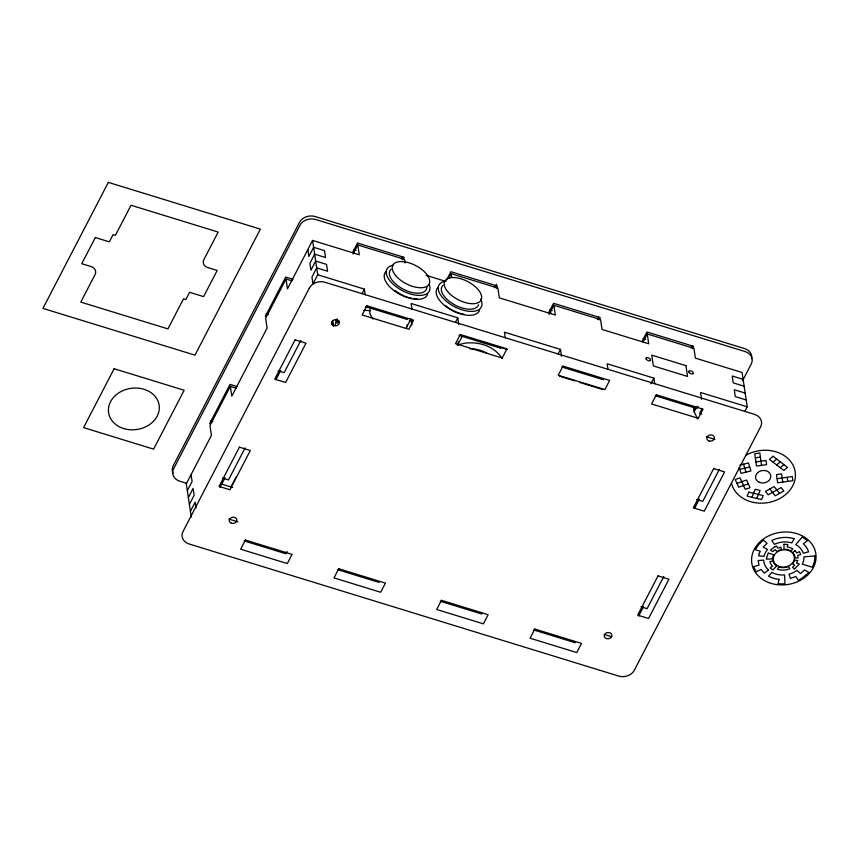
<?xml version="1.0" encoding="UTF-8"?>
<svg xmlns="http://www.w3.org/2000/svg" width="859" height="859" viewBox="0 0 859 859"><rect width="100%" height="100%" fill="white"/><g stroke="black" fill="none" stroke-linecap="round" stroke-linejoin="round"><path stroke-width="1.29" d="M332.551 324.809L332.616 322.189M334.924 325.54L336.019 322.34L335.633 319.731M458.502 341.742L457.364 345.028L464.279 343.278A37.495 30.484 -8.5 0 1 502.118 358.525M751.926 497.307L755.286 489.265L760.097 490.403L756.736 498.445M209.671 423.637L230.04 384.37L237.299 386.604M265.345 316.327L285.714 277.07L292.973 279.304M236.386 388.193L230.33 386.335L209.961 425.592L211.432 435.406L186.306 483.821L191.267 517.021M292.06 280.893L286.004 279.035L265.635 318.292L267.106 328.095L231.801 396.149L230.33 386.335M405.04 263.004L404.492 259.321L357.806 244.965L359.277 254.779L312.59 240.423L287.475 288.839L286.004 279.035M187.337 490.693L192.094 481.534L191.063 474.662M188.368 497.565L193.114 488.395L194.145 495.267L189.388 504.426M190.419 511.298L195.165 502.139L196.024 507.862M312.59 240.423L317.723 274.762L312.966 283.921L311.946 277.06L316.692 267.89L327.59 271.24L326.56 264.379L315.672 261.029L310.915 270.188L309.895 263.316L314.641 254.157L325.54 257.507L324.509 250.645L313.621 247.295L308.864 256.454L307.844 249.582M220.044 487.375L224.983 477.851M275.825 379.871L280.689 370.476M245.148 447.84L228.483 479.966L222.427 478.098M300.822 340.54L284.157 372.656L278.101 370.798M231.232 486.409L235.989 477.25M352.759 252.17L357.516 243L404.202 257.356L403.011 259.654M353.06 254.124L357.806 244.965M362.036 293.692L364.409 289.118L317.723 274.762M401.378 258.999L402.57 256.712M287.024 551.446L285.832 553.744L244.203 540.934M406.908 326.688L410.559 319.645M446.723 279.733L450.878 271.712L497.565 286.068L496.384 288.356M448.795 278.262L451.179 273.677L497.866 288.033L499.326 297.848L555.344 315.07L553.883 305.256L600.57 319.612L602.03 329.427L648.717 343.783L647.246 333.968L693.932 348.324L695.403 358.139L742.079 372.484L747.212 406.822L744.839 411.407M455.399 322.404L457.772 317.83L411.096 303.474L411.944 309.197M461.927 336.803L458.878 342.666A20.444 10.254 27.4 0 1 457.439 344.942M494.752 287.711L496.534 284.275M549.126 314.415L553.883 305.256M558.103 353.983L560.476 349.409L504.458 332.186L505.317 337.909M597.456 319.29L598.648 316.992M599.088 319.945L600.269 317.647L553.583 303.291L548.837 312.461L551.36 313.234M642.199 341.163L646.956 332.003L693.643 346.36L692.451 348.647M643.09 341.979L647.246 333.968M650.875 383.844L653.849 378.121L607.163 363.765L608.022 369.488M690.819 348.002L692.01 345.705M697.648 418.902L694.136 411.751L696.509 407.166M697.991 406.21L696.799 408.497L655.17 395.698M701.964 408.841L699.58 413.426L701.76 414.092M742.595 380.687L751.217 364.066A11.929 9.696 -8.5 0 0 745.075 351.556L315.586 219.485A11.929 9.696 -8.5 0 0 299.941 225.305L173.658 468.703A11.929 9.696 -8.5 0 0 179.799 481.212L186.21 483.188M638.645 616.086L643.584 606.572M694.426 508.582L699.29 499.197M663.749 576.561L647.085 608.677L641.029 606.819M719.413 469.25L702.748 501.377L696.703 499.508M336.019 322.34L337.576 322.823L338.876 320.998M773.079 462.163L776.676 459.039M776.676 464.934L780.283 461.809M780.283 467.704L783.88 464.579M409.249 320.912L411.45 319.806L411.837 322.426M736.99 483.359L746.546 480.02L750.057 487.676L745.268 489.351L740.018 477.862L735.229 479.537L738.74 487.193L748.307 483.842M739.846 465.084L748.511 462.947L750.895 470.936L740.995 473.384L739.202 467.393M739.803 469.39L749.703 466.942M755.351 457.826L760.419 457.106M755.92 461.938L766.045 460.499L766.615 464.622L756.489 466.061L754.782 453.702L759.85 452.983L761.557 465.342M777.105 478.699L792.288 476.541L792.857 480.664L777.674 482.822L776.536 474.587L781.593 473.867L782.742 482.103M365.827 307.447L368.339 307.361M413.673 298.492L417.055 298.653M353.586 249.615L356.109 250.388M549.653 309.906L552.176 310.679M643.026 338.607L645.549 339.391M426.15 275.342L445.069 281.161M743.11 379.356L732.212 376.006L733.242 382.878L744.13 386.228M745.161 393.089L734.273 389.739L735.293 396.611L746.192 399.961M747.212 406.822L700.536 392.477L701.556 399.338M481.008 341.485L487.278 343.417M492.293 344.953L507.325 349.581M365.73 306.695L407.37 319.505M459.093 335.407L500.733 348.206M561.797 366.986L603.437 379.785M559.52 376.21L574.746 380.891M579.814 382.448L602.664 389.471M706.42 436.769L714.892 439.378M266.118 313.76L268.534 314.501M210.444 421.06L212.86 421.801M221.343 483.971L232.703 487.472M228.999 519.094L237.836 521.81M604.231 634.468L611.801 636.798M337.566 569.646L379.206 582.456M440.27 601.225L481.91 614.035M533.643 629.937L575.272 642.736M779.532 493.377L774.142 486.57L765.498 491.412L768.193 494.827L781.164 487.558L783.859 490.961L775.215 495.804L769.825 488.996M694.652 409.722L693.481 407.338L694.136 411.751M743.561 464.171L745.945 472.16M653.849 378.121L654.698 383.844M560.476 349.409L561.507 356.27M451.179 273.677L451.727 277.36M457.772 317.83L458.803 324.691M410.827 318.549L411.805 325.089M364.409 289.118L365.258 294.841M336.996 318.893L337.576 322.823M332.648 320.879L333.421 326.119M787.231 477.26L787.8 481.384M746.02 455.195A32.374 26.328 -8.5 0 1 792.417 464.085A32.374 26.328 -8.5 0 1 773.079 501.366A32.374 26.328 -8.5 0 1 731.492 483.209M173.046 473.212A11.929 9.696 -8.5 0 1 173.217 465.761L299.501 222.352A11.929 9.696 -8.5 0 1 315.146 216.543L744.635 348.614A11.929 9.696 -8.5 0 1 751.636 358.632M411.568 298.256A20.444 10.254 27.4 0 1 409.163 297.708M407.95 297.354A20.444 10.254 27.4 0 1 404.267 296.011M403.054 295.475A20.444 10.254 27.4 0 1 395.194 290.643M464.075 314.233A20.444 10.254 27.4 0 1 445.585 305.643M478.57 304.72A20.444 10.254 27.4 0 1 454.561 304.805A20.444 10.254 27.4 0 1 443.029 285.274M479.612 310.078A23.859 11.962 27.4 0 1 451.598 310.185A23.859 11.962 27.4 0 1 438.144 287.389M480.589 299.039A23.859 11.962 27.4 0 1 469.884 311.355A23.859 11.962 27.4 0 1 441.698 296.527A23.859 11.962 27.4 0 1 446.272 280.99M426.859 286.895A20.444 10.254 27.4 0 1 404.17 289.644A20.444 10.254 27.4 0 1 391.049 269.286M373.117 319.011A20.444 10.254 27.4 0 1 370.744 307.919M407.166 324.842A20.444 10.254 27.4 0 1 406.082 328.278M427.642 294.1A23.859 11.962 27.4 0 1 399.628 294.197A23.859 11.962 27.4 0 1 386.174 271.401M429.199 284.35A23.859 11.962 27.4 0 1 417.195 295.324A23.859 11.962 27.4 0 1 389.9 280.775A23.859 11.962 27.4 0 1 393.218 265.173M469.98 348.818A30.677 24.943 -8.5 0 1 487.128 353.371M363.84 310.453A25.136 20.433 -8.5 0 1 370.336 310.786M332.057 324.487A30.677 24.943 -8.5 0 1 331.864 321.878M784.031 544.284L783.956 549.277A11.242 9.148 -8.5 0 1 790.903 551.006L792.846 548.965A14.313 11.639 -8.5 0 0 787.166 546.936L787.875 544.499L784.031 544.284M814.966 555.977L814.439 561.7L812.389 567.262L802.306 564.17A20.24 16.461 -8.5 0 0 803.97 556.857L814.966 555.977M766.615 557.588L766.486 559.134L772.606 558.898A11.242 9.148 -8.5 0 1 773.776 554.871L768.3 552.906L766.625 557.545M779.038 579.385L778.029 583.809L784.976 583.895L784.568 574.95A20.24 16.461 -8.5 0 1 771.833 572.373L768.569 576.164A25.77 20.949 -8.5 0 0 779.038 579.385M759.281 553.507L758.594 555.827L763.995 556.396A20.24 16.461 -8.5 0 1 767.581 549.481L763.157 547.022L767.066 543.382L763.479 540.139L758.733 544.574L755.244 549.696L760.29 551.242L759.281 553.507M797.667 560.519L796.572 563.032L799.31 564.009L794.425 569.13L792.546 567.251L794.833 565.308L792.47 563.848A11.242 9.148 -8.5 0 0 794.693 560.079L797.667 560.519M748.801 492.153L747.115 496.169L761.536 499.584L763.221 495.568L748.801 492.153M108.331 182.376L42.95 308.392L194.982 355.143L260.363 229.128L108.331 182.376M95.328 237.535L81.745 263.702L90.302 266.333A7.72 6.271 -8.5 0 1 95.37 273.957L80.778 302.1L167.924 328.89L183.536 298.792L185.866 299.512L189.603 292.318L203.604 296.623L217.187 270.445L208.63 267.815A7.72 6.271 -8.5 0 1 203.562 260.191L218.165 232.059L131.019 205.258L115.396 235.355L113.066 234.636L109.329 241.841L95.328 237.535M114.129 368.726L83.581 427.61L153.6 449.139L184.159 390.254L114.129 368.726M309.326 288.087L183.042 531.496A11.929 9.696 -8.5 0 0 189.184 544.005L618.673 676.065A11.929 9.696 -8.5 0 0 634.318 670.256L760.602 426.859A11.929 9.696 -8.5 0 0 754.46 414.349L324.97 282.278A11.929 9.696 -8.5 0 0 309.326 288.087M239.425 447.163L219.056 486.419L229.944 489.77L250.313 450.513L239.425 447.163M295.099 339.863L274.73 379.12L285.618 382.47L305.987 343.213L295.099 339.863M245.373 540.032L240.617 549.202L287.303 563.547L292.06 554.388L245.373 540.032M366.9 305.793L362.144 314.952L408.83 329.308L413.587 320.149L366.9 305.793M338.736 568.744L333.99 577.903L380.666 592.259L385.423 583.1L338.736 568.744M460.263 334.505L455.517 343.664L502.204 358.02L506.95 348.861L460.263 334.505M441.44 600.323L436.694 609.493L483.37 623.838L488.127 614.679L441.44 600.323M562.967 366.084L558.221 375.243L604.908 389.599L609.654 380.44L562.967 366.084M534.813 629.035L530.057 638.194L576.743 652.55L581.489 643.391L534.813 629.035M656.34 394.796L651.584 403.955L698.27 418.312L703.027 409.152L656.34 394.796M658.026 575.884L637.657 615.141L648.545 618.491L668.914 579.234L658.026 575.884M713.689 468.574L693.331 507.83L704.219 511.18L724.588 471.924L713.689 468.574M794.081 538.7L791.88 542.931A20.24 16.461 -8.5 0 0 774.389 544.348L771.822 540.494A25.77 20.949 -8.5 0 1 794.081 538.7M778.812 566.919L777.449 569.227A14.313 11.639 -8.5 0 0 789.818 568.744L788.53 566.543A11.242 9.148 -8.5 0 1 778.812 566.919M801.436 578.633L798.376 580.33L795.81 576.475L790.463 578.461L789.034 574.177A20.24 16.461 -8.5 0 0 796.969 570.344L800.556 573.587L804.464 569.936L808.899 572.395L801.436 578.633M802.327 537.015L795.788 544.595A20.24 16.461 -8.5 0 1 803.294 553.228L808.609 551.8A25.77 20.949 -8.5 0 0 803.272 543.79L807.439 540.644L802.327 537.015M774.786 546.796L770.416 550.136L772.778 551.607L775.065 549.663L776.933 551.553A11.242 9.148 -8.5 0 1 781.454 549.599L780.82 547.183L777.792 548.171L776.504 545.959L774.786 546.796M776.708 565.909L772.832 569.979L770.136 567.874L772.542 566.178A14.313 11.639 -8.5 0 1 769.857 561.603L772.853 560.927A11.242 9.148 -8.5 0 0 776.708 565.909M773.079 456.269L769.471 459.393L783.88 470.474L787.478 467.35L773.079 456.269M768.526 570.022L764.36 573.168L761.117 569.442L756.253 571.793L754.836 569.259L753.708 566.596L759.023 565.158L758.164 560.551L763.662 560.1A20.24 16.461 -8.5 0 0 768.526 570.022M795.069 550.737L792.653 552.391A11.242 9.148 -8.5 0 1 795.005 558.017L798.065 557.899L797.753 555.311L800.738 554.635L799.504 551.693L796.733 552.885L795.069 550.737M685.954 365.655L651.723 355.132L653.334 365.923L687.565 376.446L685.954 365.655M123.685 428.555A25.566 20.788 -8.5 0 0 159.173 405.33A25.566 20.788 -8.5 0 0 118.746 392.896A25.566 20.788 -8.5 0 0 123.685 428.555M759.216 482.253A7.667 6.238 -8.5 0 0 770.824 476.477A7.667 6.238 -8.5 0 0 759.517 471.408A7.667 6.238 -8.5 0 0 759.216 482.253M768.741 582.574A32.374 26.328 -8.5 0 0 816.05 555.87A32.374 26.328 -8.5 0 0 766.658 536.939A32.374 26.328 -8.5 0 0 768.741 582.574M778.855 566.392A10.652 8.665 -8.5 0 0 794.414 557.609A10.652 8.665 -8.5 0 0 778.168 551.381A10.652 8.665 -8.5 0 0 778.855 566.392M334.044 325.658A3.833 3.114 -8.5 0 0 339.359 322.179A3.833 3.114 -8.5 0 0 333.303 320.31A3.833 3.114 -8.5 0 0 334.044 325.658M231.522 523.26A3.833 3.114 -8.5 0 0 236.848 519.77A3.833 3.114 -8.5 0 0 230.781 517.913A3.833 3.114 -8.5 0 0 231.522 523.26M606.551 638.581A3.833 3.114 -8.5 0 0 611.866 635.091A3.833 3.114 -8.5 0 0 605.81 633.233A3.833 3.114 -8.5 0 0 606.551 638.581M709.062 440.978A3.833 3.114 -8.5 0 0 714.387 437.489A3.833 3.114 -8.5 0 0 708.321 435.631A3.833 3.114 -8.5 0 0 709.062 440.978M646.333 359.33A2.556 1.278 27.4 0 0 650.381 360.565A2.556 1.278 27.4 0 0 648.03 357.741A2.556 1.278 27.4 0 0 646.333 359.33M689.133 372.484A2.556 1.278 27.4 0 0 693.17 373.729A2.556 1.278 27.4 0 0 690.819 370.895A2.556 1.278 27.4 0 0 689.133 372.484M447.636 291.545A20.444 10.254 27.4 0 0 479.977 301.488A20.444 10.254 27.4 0 0 461.176 278.864A20.444 10.254 27.4 0 0 447.636 291.545M395.666 275.567A20.444 10.254 27.4 0 0 428.007 285.51A20.444 10.254 27.4 0 0 409.195 262.875A20.444 10.254 27.4 0 0 395.666 275.567"/></g></svg>
